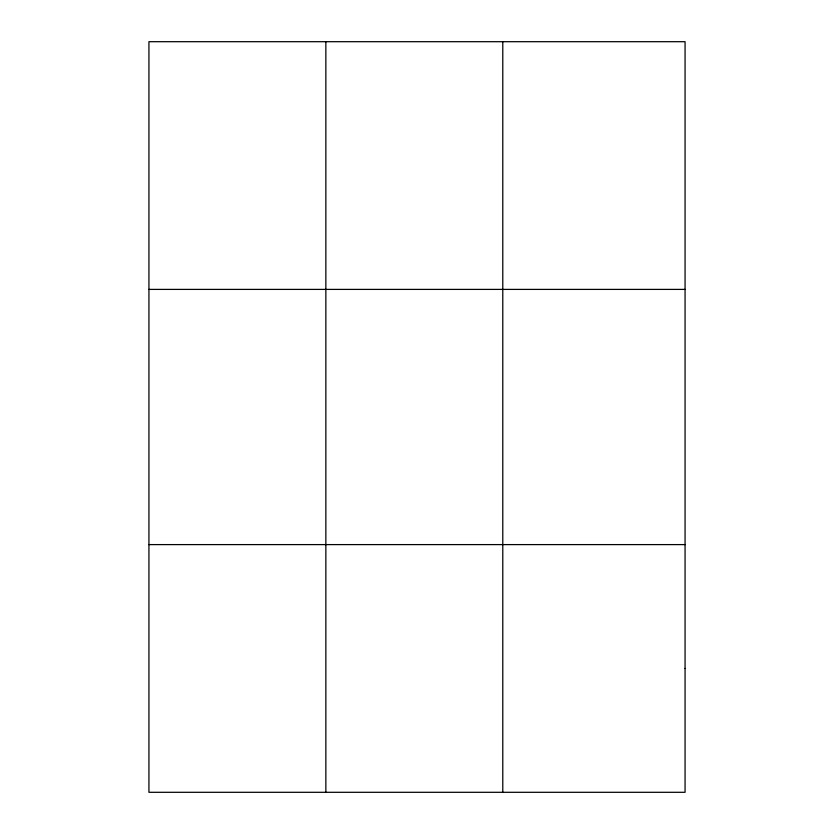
<?xml version="1.0" encoding="UTF-8"?>
<svg xmlns="http://www.w3.org/2000/svg" width="834" height="834" viewBox="0 0 834 834"><rect width="100%" height="100%" fill="white"/><g stroke="black" fill="none" stroke-linecap="round" stroke-linejoin="round"><path stroke-width="1.25" d="M325.854 792.3L325.854 41.7M502.787 792.3L502.787 41.7M148.932 289.398L685.068 289.398M148.932 544.602L685.068 544.602M685.068 668.451L685.068 792.3L148.932 792.3L148.932 41.7L685.068 41.7L685.068 668.451"/></g></svg>
